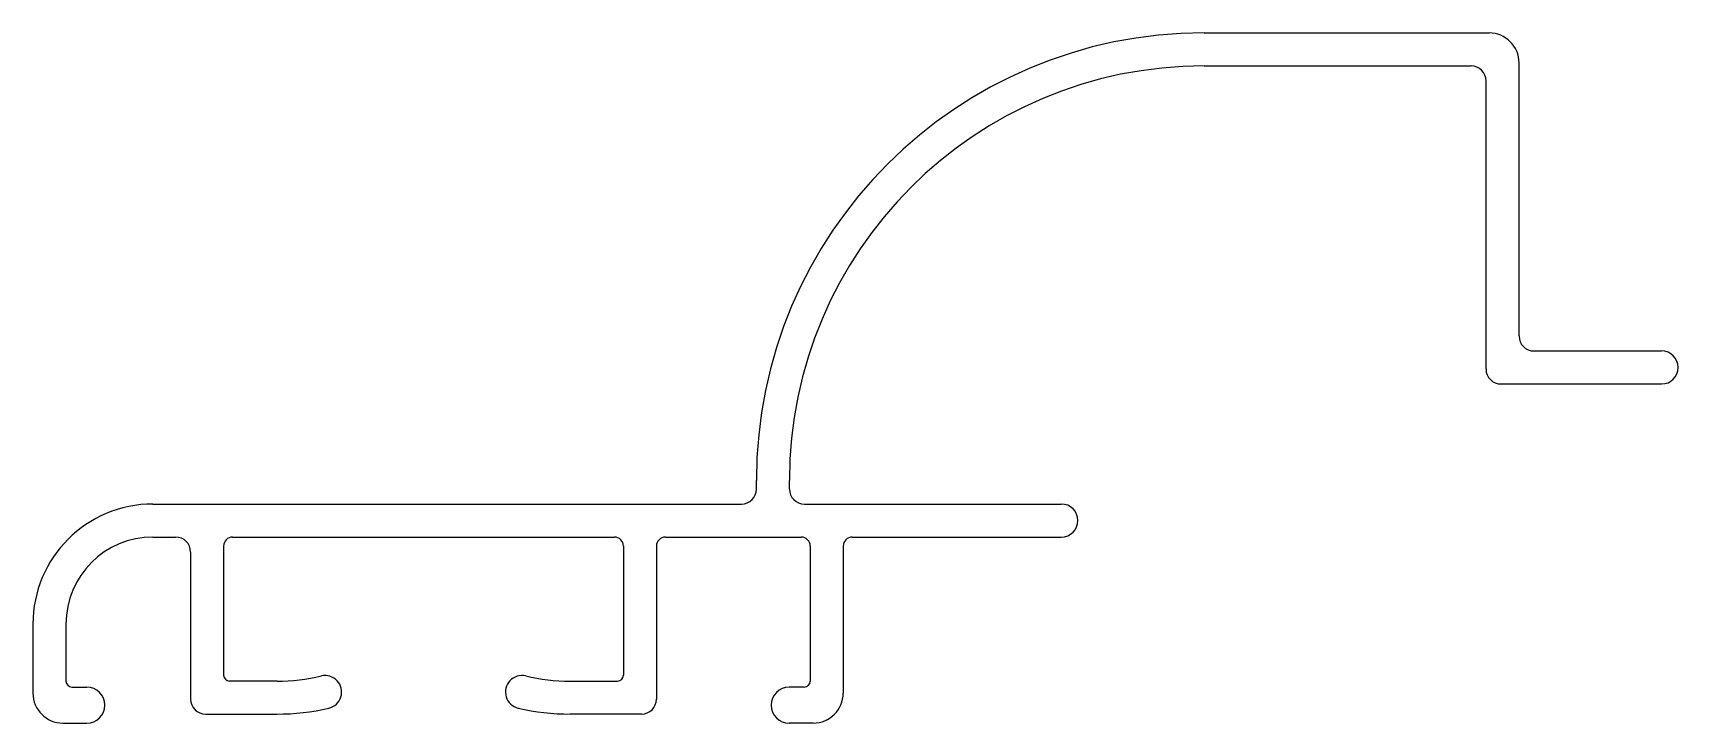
# Model space of a CAD drawing. Extents: x 2955.2 to 3010, y 1764.2 to 1787.2.
import ezdxf

# ---------------------------------------------------------------- set-up
doc = ezdxf.new("R2010")
doc.units = 0
doc.layers.get('0').update_dxf_attribs({"linetype": 'CONTINUOUS'})

msp = doc.modelspace()

# ---------------------------------------------------------------- linework, layer by layer
at = {"linetype": 'CONTINUOUS'}
for p, q in [((2994.246, 1787.226), (3003.737, 1787.226)), ((2994.246, 1786.126), (3003.137, 1786.126)), ((3004.737, 1777.126), (3004.737, 1786.226)), ((3003.637, 1776.026), (3003.637, 1785.626)), ((3005.237, 1776.626), (3009.487, 1776.626)), ((3004.137, 1775.526), (3009.487, 1775.526)), ((2979.327, 1772.026), (2979.327, 1772.307)), ((2980.427, 1772.026), (2980.427, 1772.307)), ((2959.221, 1771.526), (2978.827, 1771.526)), ((2980.927, 1771.526), (2989.487, 1771.526)), ((2959.221, 1770.426), (2959.976, 1770.426)), ((2961.576, 1770.126), (2961.576, 1765.826)), ((2961.876, 1770.426), (2974.597, 1770.426)), ((2974.897, 1770.126), (2974.897, 1765.826)), ((2975.997, 1770.126), (2975.997, 1765.026)), ((2976.297, 1770.426), (2980.821, 1770.426)), ((2981.121, 1770.126), (2981.121, 1765.626)), ((2982.221, 1770.126), (2982.221, 1765.226)), ((2982.521, 1770.426), (2989.487, 1770.426)), ((2960.476, 1769.926), (2960.476, 1765.026)), ((2955.221, 1767.526), (2955.221, 1765.226)), ((2956.321, 1767.526), (2956.321, 1765.626)), ((2963.355, 1765.626), (2961.776, 1765.626)), ((2973.119, 1765.626), (2974.697, 1765.626)), ((2956.521, 1765.426), (2957.021, 1765.426)), ((2980.921, 1765.426), (2980.421, 1765.426)), ((2960.976, 1764.526), (2963.355, 1764.526)), ((2975.497, 1764.526), (2973.119, 1764.526)), ((2956.221, 1764.226), (2957.021, 1764.226)), ((2981.221, 1764.226), (2980.421, 1764.226))]:
    msp.add_line(p, q, dxfattribs=at)
for centre, radius, start, end in [((2994.246, 1772.307), 14.919, 90, 180), ((3003.737, 1786.226), 1, 0, 90), ((2994.246, 1772.307), 13.819, 90, 180), ((3003.137, 1785.626), 0.5, 0, 90), ((3005.237, 1777.126), 0.5, 180, 270), ((3009.487, 1776.076), 0.55, 270, 90), ((3004.137, 1776.026), 0.5, 180, 270), ((2978.827, 1772.026), 0.5, 270, 0), ((2980.927, 1772.026), 0.5, 180, 270), ((2959.221, 1767.526), 4, 90, 180), ((2989.487, 1770.976), 0.55, 270, 90), ((2959.221, 1767.526), 2.9, 90, 180), ((2959.976, 1769.926), 0.5, 0, 90), ((2961.876, 1770.126), 0.3, 90, 180), ((2974.597, 1770.126), 0.3, 0, 90), ((2976.297, 1770.126), 0.3, 90, 180), ((2980.821, 1770.126), 0.3, 0, 90), ((2982.521, 1770.126), 0.3, 90, 180), ((2956.521, 1765.626), 0.2, 180, 270), ((2961.776, 1765.826), 0.2, 180, 270), ((2963.355, 1772.126), 6.5, 270, 283.1337), ((2964.957, 1765.26), 0.55, 283.1337, 103.1337), ((2971.517, 1765.26), 0.55, 76.8663, 256.8663), ((2973.119, 1772.126), 6.5, 256.8663, 270), ((2974.697, 1765.826), 0.2, 270, 0), ((2980.921, 1765.626), 0.2, 270, 0), ((2956.221, 1765.226), 1, 180, 270), ((2957.021, 1764.826), 0.6, 270, 90), ((2980.421, 1764.826), 0.6, 90, 270), ((2981.221, 1765.226), 1, 270, 360), ((2960.976, 1765.026), 0.5, 180, 270), ((2963.355, 1772.126), 7.6, 270, 283.1337), ((2973.119, 1772.126), 7.6, 256.8663, 270), ((2975.497, 1765.026), 0.5, 270, 0)]:
    msp.add_arc(centre, radius, start, end, dxfattribs=at)

doc.saveas('drawing.dxf')
